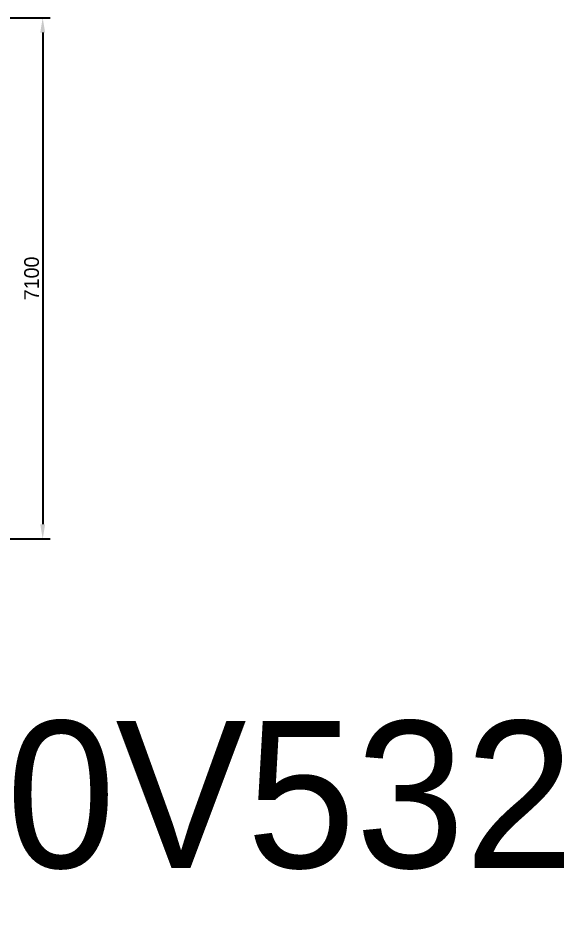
# Model space of a CAD drawing. Header units: millimetres. Extents: x -10760 to 69995, y -15762 to 14828.
# Drawn here: x 4105 to 11546, y -15762 to -3577 of the extents above; entities that cross this region are included whole.
import ezdxf

# ---------------------------------------------------------------- set-up
doc = ezdxf.new("R2010")
doc.units = ezdxf.units.MM
doc.header["$PDMODE"] = 34
doc.header["$PDSIZE"] = 5
doc.layers.add('DIM', color=63, linetype='Continuous', lineweight=35)
doc.layers.add('Text', color=44, linetype='Continuous', lineweight=25)
doc.styles.get("Standard").update_dxf_attribs({"font": ''})
doc.styles.get('Standard').set_extended_font_data('Mipgost')
doc.dimstyles.new('ISO-25', dxfattribs={"dimscale": 80, "dimtxt": 2.5, "dimasz": 2.5, "dimexe": 1.25, "dimexo": 0.625, "dimtad": 1, "dimtxsty": 'Standard', "dimcen": 2.5, "dimadec": 0, "dimazin": 0, "dimtfac": 1, "dimtmove": 0, "dimatfit": 3, "dimfxl": 1, "dimarcsym": 0})

# ---------------------------------------------------------------- blocks, each defined once
blk = doc.blocks.new('*D42')
at = {"layer": 'Defpoints', "color": 0, "transparency": 16777216}
for p in [(3116.222670417886, -3577.094531812816), (3448.222670417886, -10677.09453181282), (4442.844034172159, -10677.09453181282)]:
    blk.add_point(p, dxfattribs=at)
at = {"layer": 'DIM', "color": 0, "lineweight": -2, "transparency": 16777216}
for p, q in [((3166.222670417886, -3577.094531812816), (4542.844034172157, -3577.094531812816)), ((4442.844034172157, -3777.094531812816), (4442.844034172159, -10477.09453181282)), ((3498.222670417886, -10677.09453181282), (4542.844034172159, -10677.09453181282))]:
    blk.add_line(p, q, dxfattribs=at)
at = {"layer": 'DIM', "color": 0, "transparency": 16777216}
for points in [[(4409.510700838824, -3777.094531812816), (4476.17736750549, -3777.094531812816), (4442.844034172157, -3577.094531812816)], [(4409.510700838826, -10477.09453181282), (4476.177367505492, -10477.09453181282), (4442.844034172159, -10677.09453181282)]]:
    blk.add_solid(points, dxfattribs=at)
at = {"layer": 'DIM', "color": 0, "transparency": 16777216, "insert": (4292.394090415125, -7127.094531812816), "char_height": 200, "attachment_point": 5, "rotation": 90}
blk.add_mtext('7100', dxfattribs=at)

msp = doc.modelspace()

# ---------------------------------------------------------------- texts
at = {"layer": 'Text', "color": 1}
msp.add_text('Кран ZTC600V532', height=2000, dxfattribs=at).set_placement((-10979.0147686271, -15159.04900553778))

# ---------------------------------------------------------------- dimensions: what is measured, and where the dimension line sits
at = {"layer": 'DIM', "transparency": 16777216}
dim = msp.add_linear_dim(base=(4442.844034172159, -10677.09453181282), p1=(3116.222670417884, -3577.094531812814), p2=(3448.222670417884, -10677.09453181281), angle=90, dimstyle='ISO-25', dxfattribs=at)
dim.commit()
dim.dimension.update_dxf_attribs({"geometry": '*D42', "text_midpoint": (4292.394090415125, -7127.094531812816)})

doc.saveas('drawing.dxf')
